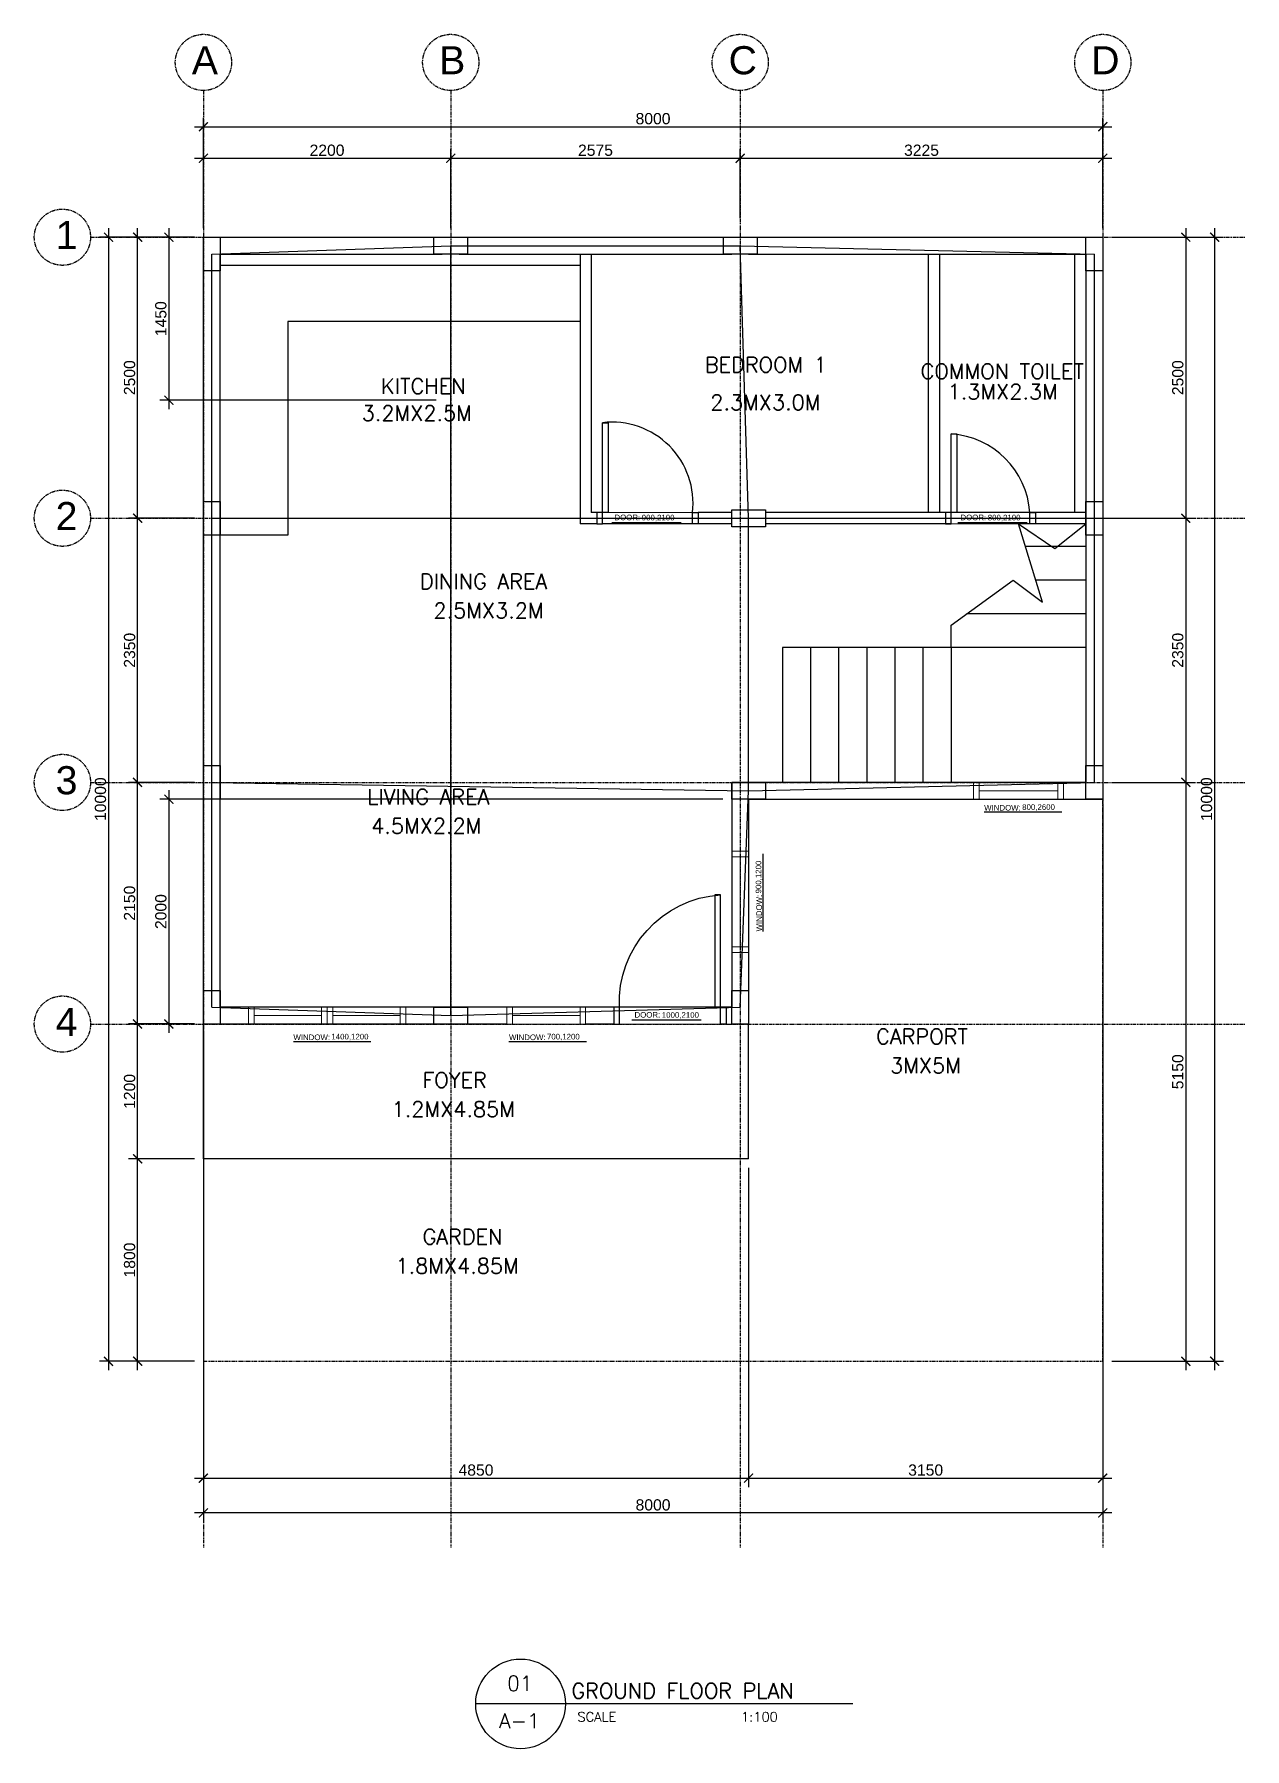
# Model space of a CAD drawing. Header units: millimetres. Extents: x 1149 to 11916, y 873 to 16126.
import ezdxf

# ---------------------------------------------------------------- set-up
doc = ezdxf.new("R2010")
doc.units = ezdxf.units.MM
doc.linetypes.add('PHANTOM', pattern=[63.5, 31.75, -6.35, 6.35, -6.35, 6.35, -6.35])
for name, color, linetype in [('ANNO-TEXTS', 7, 'Continuous'), ('COLUMN', 1, 'Continuous'), ('DOOR-SWING', 8, 'Continuous'), ('FLOOR-REF-OLD', 8, 'Continuous'), ('P-BG', 7, 'Continuous'), ('STAIR', 3, 'Continuous'), ('WALL', 7, 'Continuous')]:
    doc.layers.add(name, color=color, linetype=linetype)
for name, color, linetype, lineweight in [('DOOR', 7, 'Continuous', 9), ('FLOOR', 7, 'Continuous', 5), ('WINDOW', 7, 'Continuous', 9)]:
    doc.layers.add(name, color=color, linetype=linetype, lineweight=lineweight)
doc.styles.add('ROMANS', font='romans.shx', dxfattribs={"width": 0.8})
doc.styles.add('SIMPLEX', font='simplex.shx', dxfattribs={"width": 0.9, "height": 0.7})
doc.styles.get("Standard").update_dxf_attribs({"font": 'arial.ttf'})
doc.dimstyles.new('2', dxfattribs={"dimtxt": 100, "dimasz": 80, "dimexe": 80, "dimexo": 80, "dimgap": 20, "dimtad": 1, "dimdec": 0, "dimtxsty": 'Standard', "dimblk": 'ARCHTICK', "dimcen": 2.5, "dimdle": 80, "dimclrd": 253, "dimclre": 253, "dimclrt": 1, "dimazin": 3, "dimtfac": 1, "dimtdec": 0, "dimtmove": 0, "dimatfit": 3})

# ---------------------------------------------------------------- blocks, each defined once
blk = doc.blocks.new('_ArchTick')
at = {"color": 0, "linetype": 'ByBlock', "const_width": 0.15}
blk.add_lwpolyline([(-0.5, -0.5), (0.5, 0.5)], dxfattribs=at)
blk = doc.blocks.new('*D26')
at = {"color": 253, "lineweight": -2, "transparency": 16777216}
for p, q in [((2573, 15304), (10733, 15304)), ((2653, 14401), (2653, 15384)), ((10653, 14401), (10653, 15384))]:
    blk.add_line(p, q, dxfattribs=at)
at = {"layer": 'Defpoints', "color": 0, "transparency": 16777216}
for p in [(10653, 15304), (2653, 14321), (10653, 14321)]:
    blk.add_point(p, dxfattribs=at)
at = {"color": 253, "lineweight": -2, "transparency": 16777216, "xscale": 80, "yscale": 80, "zscale": 80, "rotation": 180}
blk.add_blockref('_ArchTick', (2653, 15304), dxfattribs=at)
at = {"color": 253, "lineweight": -2, "transparency": 16777216, "xscale": 80, "yscale": 80, "zscale": 80}
blk.add_blockref('_ArchTick', (10653, 15304), dxfattribs=at)
at = {"color": 1, "transparency": 16777216, "insert": (6653, 15375), "char_height": 100, "attachment_point": 5}
blk.add_mtext('\\A1;8000', dxfattribs=at)
blk = doc.blocks.new('*D24')
at = {"color": 253, "lineweight": -2, "transparency": 16777216}
for p, q in [((2653, 14401), (2653, 15103)), ((4853, 14401), (4853, 15103)), ((2573, 15023), (4933, 15023))]:
    blk.add_line(p, q, dxfattribs=at)
at = {"layer": 'Defpoints', "color": 0, "transparency": 16777216}
for p in [(4853, 15023), (2653, 14321), (4853, 14321)]:
    blk.add_point(p, dxfattribs=at)
at = {"color": 253, "lineweight": -2, "transparency": 16777216, "xscale": 80, "yscale": 80, "zscale": 80, "rotation": 180}
blk.add_blockref('_ArchTick', (2653, 15023), dxfattribs=at)
at = {"color": 253, "lineweight": -2, "transparency": 16777216, "xscale": 80, "yscale": 80, "zscale": 80}
blk.add_blockref('_ArchTick', (4853, 15023), dxfattribs=at)
at = {"color": 1, "transparency": 16777216, "insert": (3753, 15094), "char_height": 100, "attachment_point": 5}
blk.add_mtext('\\A1;2200', dxfattribs=at)
blk = doc.blocks.new('*D27')
at = {"color": 253, "lineweight": -2, "transparency": 16777216}
for p, q in [((4853, 14401), (4853, 15103)), ((7428, 14491), (7428, 15103)), ((4773, 15023), (7508, 15023))]:
    blk.add_line(p, q, dxfattribs=at)
at = {"layer": 'Defpoints', "color": 0, "transparency": 16777216}
for p in [(7428, 15023), (7428, 14411), (4853, 14321)]:
    blk.add_point(p, dxfattribs=at)
at = {"color": 253, "lineweight": -2, "transparency": 16777216, "xscale": 80, "yscale": 80, "zscale": 80, "rotation": 180}
blk.add_blockref('_ArchTick', (4853, 15023), dxfattribs=at)
at = {"color": 253, "lineweight": -2, "transparency": 16777216, "xscale": 80, "yscale": 80, "zscale": 80}
blk.add_blockref('_ArchTick', (7428, 15023), dxfattribs=at)
at = {"color": 1, "transparency": 16777216, "insert": (6141, 15094), "char_height": 100, "attachment_point": 5}
blk.add_mtext('\\A1;2575', dxfattribs=at)
blk = doc.blocks.new('*D28')
at = {"color": 253, "lineweight": -2, "transparency": 16777216}
for p, q in [((7428, 14491), (7428, 15103)), ((10653, 14503), (10653, 15103)), ((7348, 15023), (10733, 15023))]:
    blk.add_line(p, q, dxfattribs=at)
at = {"layer": 'Defpoints', "color": 0, "transparency": 16777216}
for p in [(10653, 15023), (7428, 14411), (10653, 14423)]:
    blk.add_point(p, dxfattribs=at)
at = {"color": 253, "lineweight": -2, "transparency": 16777216, "xscale": 80, "yscale": 80, "zscale": 80, "rotation": 180}
blk.add_blockref('_ArchTick', (7428, 15023), dxfattribs=at)
at = {"color": 253, "lineweight": -2, "transparency": 16777216, "xscale": 80, "yscale": 80, "zscale": 80}
blk.add_blockref('_ArchTick', (10653, 15023), dxfattribs=at)
at = {"color": 1, "transparency": 16777216, "insert": (9041, 15094), "char_height": 100, "attachment_point": 5}
blk.add_mtext('\\A1;3225', dxfattribs=at)
blk = doc.blocks.new('*D29')
at = {"color": 253, "lineweight": -2, "transparency": 16777216}
for p, q in [((1809, 14401), (1809, 4241)), ((2573, 14321), (1729, 14321)), ((2573, 4321), (1729, 4321))]:
    blk.add_line(p, q, dxfattribs=at)
at = {"layer": 'Defpoints', "color": 0, "transparency": 16777216}
for p in [(2653, 14321), (1809, 4321), (2653, 4321)]:
    blk.add_point(p, dxfattribs=at)
at = {"color": 253, "lineweight": -2, "transparency": 16777216, "xscale": 80, "yscale": 80, "zscale": 80}
for p, rotation in [((1809, 14321), 90), ((1809, 4321), 270)]:
    blk.add_blockref('_ArchTick', p, dxfattribs=dict(at, rotation=rotation))
at = {"color": 1, "transparency": 16777216, "insert": (1738, 9321), "char_height": 100, "attachment_point": 5, "rotation": 90}
blk.add_mtext('\\A1;10000', dxfattribs=at)
blk = doc.blocks.new('*D30')
at = {"color": 253, "lineweight": -2, "transparency": 16777216}
for p, q in [((2573, 6121), (1988, 6121)), ((2068, 4241), (2068, 6201)), ((2573, 4321), (1988, 4321))]:
    blk.add_line(p, q, dxfattribs=at)
at = {"layer": 'Defpoints', "color": 0, "transparency": 16777216}
for p in [(2068, 6121), (2653, 6121), (2653, 4321)]:
    blk.add_point(p, dxfattribs=at)
at = {"color": 253, "lineweight": -2, "transparency": 16777216, "xscale": 80, "yscale": 80, "zscale": 80}
for p, rotation in [((2068, 6121), 90), ((2068, 4321), 270)]:
    blk.add_blockref('_ArchTick', p, dxfattribs=dict(at, rotation=rotation))
at = {"color": 1, "transparency": 16777216, "insert": (1997, 5221), "char_height": 100, "attachment_point": 5, "rotation": 90}
blk.add_mtext('\\A1;1800', dxfattribs=at)
blk = doc.blocks.new('*D31')
at = {"color": 253, "lineweight": -2, "transparency": 16777216}
for p, q in [((2068, 6041), (2068, 7401)), ((2573, 7321), (1988, 7321)), ((2573, 6121), (1988, 6121))]:
    blk.add_line(p, q, dxfattribs=at)
at = {"layer": 'Defpoints', "color": 0, "transparency": 16777216}
for p in [(2068, 7321), (2653, 7321), (2653, 6121)]:
    blk.add_point(p, dxfattribs=at)
at = {"color": 253, "lineweight": -2, "transparency": 16777216, "xscale": 80, "yscale": 80, "zscale": 80}
for p, rotation in [((2068, 7321), 90), ((2068, 6121), 270)]:
    blk.add_blockref('_ArchTick', p, dxfattribs=dict(at, rotation=rotation))
at = {"color": 1, "transparency": 16777216, "insert": (1997, 6721), "char_height": 100, "attachment_point": 5, "rotation": 90}
blk.add_mtext('\\A1;1200', dxfattribs=at)
blk = doc.blocks.new('*D32')
at = {"color": 253, "lineweight": -2, "transparency": 16777216}
for p, q in [((2573, 9471), (1988, 9471)), ((2068, 7241), (2068, 9551)), ((2573, 7321), (1988, 7321))]:
    blk.add_line(p, q, dxfattribs=at)
at = {"layer": 'Defpoints', "color": 0, "transparency": 16777216}
for p in [(2068, 9471), (2653, 9471), (2653, 7321)]:
    blk.add_point(p, dxfattribs=at)
at = {"color": 253, "lineweight": -2, "transparency": 16777216, "xscale": 80, "yscale": 80, "zscale": 80}
for p, rotation in [((2068, 9471), 90), ((2068, 7321), 270)]:
    blk.add_blockref('_ArchTick', p, dxfattribs=dict(at, rotation=rotation))
at = {"color": 1, "transparency": 16777216, "insert": (1997, 8396), "char_height": 100, "attachment_point": 5, "rotation": 90}
blk.add_mtext('\\A1;2150', dxfattribs=at)
blk = doc.blocks.new('*D33')
at = {"color": 253, "lineweight": -2, "transparency": 16777216}
for p, q in [((2068, 9391), (2068, 11901)), ((2573, 11821), (1988, 11821)), ((2573, 9471), (1988, 9471))]:
    blk.add_line(p, q, dxfattribs=at)
at = {"layer": 'Defpoints', "color": 0, "transparency": 16777216}
for p in [(2068, 11821), (2653, 11821), (2653, 9471)]:
    blk.add_point(p, dxfattribs=at)
at = {"color": 253, "lineweight": -2, "transparency": 16777216, "xscale": 80, "yscale": 80, "zscale": 80}
for p, rotation in [((2068, 11821), 90), ((2068, 9471), 270)]:
    blk.add_blockref('_ArchTick', p, dxfattribs=dict(at, rotation=rotation))
at = {"color": 1, "transparency": 16777216, "insert": (1997, 10646), "char_height": 100, "attachment_point": 5, "rotation": 90}
blk.add_mtext('\\A1;2350', dxfattribs=at)
blk = doc.blocks.new('*D34')
at = {"color": 253, "lineweight": -2, "transparency": 16777216}
for p, q in [((2068, 11741), (2068, 14401)), ((2573, 14321), (1988, 14321)), ((2573, 11821), (1988, 11821))]:
    blk.add_line(p, q, dxfattribs=at)
at = {"layer": 'Defpoints', "color": 0, "transparency": 16777216}
for p in [(2068, 14321), (2653, 14321), (2653, 11821)]:
    blk.add_point(p, dxfattribs=at)
at = {"color": 253, "lineweight": -2, "transparency": 16777216, "xscale": 80, "yscale": 80, "zscale": 80}
for p, rotation in [((2068, 14321), 90), ((2068, 11821), 270)]:
    blk.add_blockref('_ArchTick', p, dxfattribs=dict(at, rotation=rotation))
at = {"color": 1, "transparency": 16777216, "insert": (1997, 13071), "char_height": 100, "attachment_point": 5, "rotation": 90}
blk.add_mtext('\\A1;2500', dxfattribs=at)
blk = doc.blocks.new('*D25')
at = {"color": 253, "lineweight": -2, "transparency": 16777216}
for p, q in [((2346, 14401), (2346, 12791)), ((2573, 14321), (2266, 14321)), ((4723, 12871), (2266, 12871))]:
    blk.add_line(p, q, dxfattribs=at)
at = {"layer": 'Defpoints', "color": 0, "transparency": 16777216}
for p in [(2653, 14321), (2346, 12871), (4803, 12871)]:
    blk.add_point(p, dxfattribs=at)
at = {"color": 253, "lineweight": -2, "transparency": 16777216, "xscale": 80, "yscale": 80, "zscale": 80}
for p, rotation in [((2346, 14321), 90), ((2346, 12871), 270)]:
    blk.add_blockref('_ArchTick', p, dxfattribs=dict(at, rotation=rotation))
at = {"color": 1, "transparency": 16777216, "insert": (2275, 13596), "char_height": 100, "attachment_point": 5, "rotation": 90}
blk.add_mtext('\\A1;1450', dxfattribs=at)
blk = doc.blocks.new('*D35')
at = {"color": 253, "lineweight": -2, "transparency": 16777216}
for p, q in [((7273, 9321), (2266, 9321)), ((2346, 9401), (2346, 7241)), ((2573, 7321), (2266, 7321))]:
    blk.add_line(p, q, dxfattribs=at)
at = {"layer": 'Defpoints', "color": 0, "transparency": 16777216}
for p in [(7353, 9321), (2346, 7321), (2653, 7321)]:
    blk.add_point(p, dxfattribs=at)
at = {"color": 253, "lineweight": -2, "transparency": 16777216, "xscale": 80, "yscale": 80, "zscale": 80}
for p, rotation in [((2346, 9321), 90), ((2346, 7321), 270)]:
    blk.add_blockref('_ArchTick', p, dxfattribs=dict(at, rotation=rotation))
at = {"color": 1, "transparency": 16777216, "insert": (2275, 8321), "char_height": 100, "attachment_point": 5, "rotation": 90}
blk.add_mtext('\\A1;2000', dxfattribs=at)
blk = doc.blocks.new('*D36')
at = {"color": 253, "lineweight": -2, "transparency": 16777216}
for p, q in [((2653, 6041), (2653, 3201)), ((7503, 6041), (7503, 3201)), ((2573, 3281), (7583, 3281))]:
    blk.add_line(p, q, dxfattribs=at)
at = {"layer": 'Defpoints', "color": 0, "transparency": 16777216}
for p in [(2653, 6121), (7503, 6121), (7503, 3281)]:
    blk.add_point(p, dxfattribs=at)
at = {"color": 253, "lineweight": -2, "transparency": 16777216, "xscale": 80, "yscale": 80, "zscale": 80, "rotation": 180}
blk.add_blockref('_ArchTick', (2653, 3281), dxfattribs=at)
at = {"color": 253, "lineweight": -2, "transparency": 16777216, "xscale": 80, "yscale": 80, "zscale": 80}
blk.add_blockref('_ArchTick', (7503, 3281), dxfattribs=at)
at = {"color": 1, "transparency": 16777216, "insert": (5078, 3352), "char_height": 100, "attachment_point": 5}
blk.add_mtext('\\A1;4850', dxfattribs=at)
blk = doc.blocks.new('*D37')
at = {"color": 253, "lineweight": -2, "transparency": 16777216}
for p, q in [((10653, 9241), (10653, 3201)), ((7503, 6041), (7503, 3201)), ((7423, 3281), (10733, 3281))]:
    blk.add_line(p, q, dxfattribs=at)
at = {"layer": 'Defpoints', "color": 0, "transparency": 16777216}
for p in [(10653, 9321), (7503, 6121), (10653, 3281)]:
    blk.add_point(p, dxfattribs=at)
at = {"color": 253, "lineweight": -2, "transparency": 16777216, "xscale": 80, "yscale": 80, "zscale": 80, "rotation": 180}
blk.add_blockref('_ArchTick', (7503, 3281), dxfattribs=at)
at = {"color": 253, "lineweight": -2, "transparency": 16777216, "xscale": 80, "yscale": 80, "zscale": 80}
blk.add_blockref('_ArchTick', (10653, 3281), dxfattribs=at)
at = {"color": 1, "transparency": 16777216, "insert": (9078, 3352), "char_height": 100, "attachment_point": 5}
blk.add_mtext('\\A1;3150', dxfattribs=at)
blk = doc.blocks.new('*D38')
at = {"color": 253, "lineweight": -2, "transparency": 16777216}
for p, q in [((10653, 9241), (10653, 2891)), ((2653, 7241), (2653, 2891)), ((10733, 2971), (2573, 2971))]:
    blk.add_line(p, q, dxfattribs=at)
at = {"layer": 'Defpoints', "color": 0, "transparency": 16777216}
for p in [(10653, 9321), (2653, 7321), (2653, 2971)]:
    blk.add_point(p, dxfattribs=at)
at = {"color": 253, "lineweight": -2, "transparency": 16777216, "xscale": 80, "yscale": 80, "zscale": 80, "rotation": 180}
blk.add_blockref('_ArchTick', (2653, 2971), dxfattribs=at)
at = {"color": 253, "lineweight": -2, "transparency": 16777216, "xscale": 80, "yscale": 80, "zscale": 80}
blk.add_blockref('_ArchTick', (10653, 2971), dxfattribs=at)
at = {"color": 1, "transparency": 16777216, "insert": (6653, 3042), "char_height": 100, "attachment_point": 5}
blk.add_mtext('\\A1;8000', dxfattribs=at)
blk = doc.blocks.new('*D39')
at = {"color": 253, "lineweight": -2, "transparency": 16777216}
for p, q in [((11648, 14401), (11648, 4241)), ((10733, 14321), (11728, 14321)), ((10733, 4321), (11728, 4321))]:
    blk.add_line(p, q, dxfattribs=at)
at = {"layer": 'Defpoints', "color": 0, "transparency": 16777216}
for p in [(10653, 14321), (10653, 4321), (11648, 4321)]:
    blk.add_point(p, dxfattribs=at)
at = {"color": 253, "lineweight": -2, "transparency": 16777216, "xscale": 80, "yscale": 80, "zscale": 80}
for p, rotation in [((11648, 14321), 90), ((11648, 4321), 270)]:
    blk.add_blockref('_ArchTick', p, dxfattribs=dict(at, rotation=rotation))
at = {"color": 1, "transparency": 16777216, "insert": (11577, 9321), "char_height": 100, "attachment_point": 5, "rotation": 90}
blk.add_mtext('\\A1;10000', dxfattribs=at)
blk = doc.blocks.new('*D40')
at = {"color": 253, "lineweight": -2, "transparency": 16777216}
for p, q in [((11392, 14401), (11392, 11741)), ((10733, 14321), (11472, 14321)), ((10733, 11821), (11472, 11821))]:
    blk.add_line(p, q, dxfattribs=at)
at = {"layer": 'Defpoints', "color": 0, "transparency": 16777216}
for p in [(10653, 14321), (10653, 11821), (11392, 11821)]:
    blk.add_point(p, dxfattribs=at)
at = {"color": 253, "lineweight": -2, "transparency": 16777216, "xscale": 80, "yscale": 80, "zscale": 80}
for p, rotation in [((11392, 14321), 90), ((11392, 11821), 270)]:
    blk.add_blockref('_ArchTick', p, dxfattribs=dict(at, rotation=rotation))
at = {"color": 1, "transparency": 16777216, "insert": (11321, 13071), "char_height": 100, "attachment_point": 5, "rotation": 90}
blk.add_mtext('\\A1;2500', dxfattribs=at)
blk = doc.blocks.new('*D41')
at = {"color": 253, "lineweight": -2, "transparency": 16777216}
for p, q in [((11392, 11901), (11392, 9391)), ((10733, 11821), (11472, 11821)), ((10733, 9471), (11472, 9471))]:
    blk.add_line(p, q, dxfattribs=at)
at = {"layer": 'Defpoints', "color": 0, "transparency": 16777216}
for p in [(10653, 11821), (10653, 9471), (11392, 9471)]:
    blk.add_point(p, dxfattribs=at)
at = {"color": 253, "lineweight": -2, "transparency": 16777216, "xscale": 80, "yscale": 80, "zscale": 80}
for p, rotation in [((11392, 11821), 90), ((11392, 9471), 270)]:
    blk.add_blockref('_ArchTick', p, dxfattribs=dict(at, rotation=rotation))
at = {"color": 1, "transparency": 16777216, "insert": (11321, 10646), "char_height": 100, "attachment_point": 5, "rotation": 90}
blk.add_mtext('\\A1;2350', dxfattribs=at)
blk = doc.blocks.new('*D42')
at = {"color": 253, "lineweight": -2, "transparency": 16777216}
for p, q in [((10733, 9471), (11472, 9471)), ((11392, 9551), (11392, 4241)), ((10733, 4321), (11472, 4321))]:
    blk.add_line(p, q, dxfattribs=at)
at = {"layer": 'Defpoints', "color": 0, "transparency": 16777216}
for p in [(10653, 9471), (10653, 4321), (11392, 4321)]:
    blk.add_point(p, dxfattribs=at)
at = {"color": 253, "lineweight": -2, "transparency": 16777216, "xscale": 80, "yscale": 80, "zscale": 80}
for p, rotation in [((11392, 9471), 90), ((11392, 4321), 270)]:
    blk.add_blockref('_ArchTick', p, dxfattribs=dict(at, rotation=rotation))
at = {"color": 1, "transparency": 16777216, "insert": (11321, 6896), "char_height": 100, "attachment_point": 5, "rotation": 90}
blk.add_mtext('\\A1;5150', dxfattribs=at)
blk = doc.blocks.new('DOOR ATTRIBUTE')
blk.add_line((0, 0), (1232, 0))
for tag, p in [('DOOR:', (48, 39)), ('1000,2100', (534, 36))]:
    blk.add_attdef(tag, p, '', height=100)
blk = doc.blocks.new('WINDOW')
blk.add_line((0, 0), (690, 0))
for tag, p in [('WINDOW:', (0, 11)), ('1200,1200', (338, 17))]:
    blk.add_attdef(tag, p, '', height=50)

msp = doc.modelspace()

# ---------------------------------------------------------------- linework, layer by layer
at = {"color": 9, "linetype": 'PHANTOM'}
for p, q in [((2653.4, 15626.1), (2653.4, 2664.6)), ((4853.4, 15626.1), (4853.4, 2664.6)), ((7428.4, 15626.1), (7428.4, 2664.6)), ((10653.4, 15626.1), (10653.4, 2664.6)), ((1649.1, 14320.5), (11915.9, 14320.5)), ((1649.1, 11820.5), (11915.9, 11820.5)), ((1649.1, 9470.5), (11915.9, 9470.5)), ((1649.1, 7320.5), (11915.9, 7320.5))]:
    msp.add_line(p, q, dxfattribs=at)
for p, q in [((10403.9, 11870.5), (10403.9, 14170.5)), ((6003.9, 13570.5), (3403.4, 13570.5)), ((3403.4, 13570.5), (3403.4, 11670.5)), ((10003.9, 11870.5), (9353.9, 11870.5)), ((3403.4, 11670.5), (2803.4, 11670.5)), ((7303.4, 7470.5), (6353.4, 7470.5))]:
    msp.add_line(p, q)
at = {"color": 8, "linetype": 'PHANTOM'}
msp.add_lwpolyline([(2653.4, 7320.5), (2653.4, 4320.5), (10653.4, 4320.5), (10653.4, 9320.5)], dxfattribs=at)
at = {"color": 9, "linetype": 'PHANTOM'}
for centre in [(2653.4, 15876.1), (4853.4, 15876.1), (7428.4, 15876.1), (10653.4, 15876.1), (1399.1, 14320.5), (1399.1, 11820.5), (1399.1, 9470.5), (1399.1, 7320.5)]:
    msp.add_circle(centre, 250, dxfattribs=at)
at = {"layer": 'BEAM'}
for p, q in [((2728.4, 14170.5), (4853.4, 14245.5)), ((4853.4, 14245.5), (7428.4, 14245.5)), ((4853.4, 7395.5), (4853.4, 14245.5)), ((7428.4, 14245.5), (10578.4, 14170.5)), ((7503.4, 11820.5), (7428.4, 14245.5)), ((2728.4, 11820.5), (2728.4, 14170.5)), ((10578.4, 11820.5), (10578.4, 14170.5)), ((2728.4, 11820.5), (7503.4, 11820.5)), ((2728.4, 9470.5), (2728.4, 11820.5)), ((7503.4, 11820.5), (10578.4, 11820.5)), ((7503.4, 9395.5), (7503.4, 11820.5)), ((10578.4, 9470.5), (10578.4, 11820.5)), ((2728.4, 9470.5), (7503.4, 9395.5)), ((2728.4, 7470.5), (2728.4, 9470.5)), ((7503.4, 9395.5), (10578.4, 9470.5)), ((7428.4, 7470.5), (7503.4, 9395.5)), ((2728.4, 7470.5), (4853.4, 7395.5)), ((4853.4, 7395.5), (7428.4, 7470.5))]:
    msp.add_line(p, q, dxfattribs=at)
at = {"layer": 'CANTBEAM'}
msp.add_line((10578.4, 11820.5), (11478.4, 11820.5), dxfattribs=at)
at = {"layer": 'COLUMN'}
msp.add_line((7503.4, 7320.5), (7353.4, 7320.5), dxfattribs=at)
for points in [[(2653.4, 14320.5), (2803.4, 14320.5), (2803.4, 14020.5), (2653.4, 14020.5)], [(5003.4, 14320.5), (5003.4, 14170.5), (4703.4, 14170.5), (4703.4, 14320.5)], [(7578.4, 14320.5), (7578.4, 14170.5), (7278.4, 14170.5), (7278.4, 14320.5)], [(10503.4, 14320.5), (10653.4, 14320.5), (10653.4, 14020.5), (10503.4, 14020.5)], [(2653.4, 11970.5), (2803.4, 11970.5), (2803.4, 11670.5), (2653.4, 11670.5)], [(10503.4, 11970.5), (10653.4, 11970.5), (10653.4, 11670.5), (10503.4, 11670.5)], [(7353.4, 11745.5), (7353.4, 11895.5), (7653.4, 11895.5), (7653.4, 11745.5)], [(2653.4, 9620.5), (2803.4, 9620.5), (2803.4, 9320.5), (2653.4, 9320.5)], [(10503.4, 9620.5), (10653.4, 9620.5), (10653.4, 9320.5), (10503.4, 9320.5)], [(7653.4, 9470.5), (7653.4, 9320.5), (7353.4, 9320.5), (7353.4, 9470.5)], [(2653.4, 7620.5), (2803.4, 7620.5), (2803.4, 7320.5), (2653.4, 7320.5)], [(7353.4, 7620.5), (7503.4, 7620.5), (7503.4, 7320.5), (7353.4, 7320.5)], [(4703.4, 7320.5), (4703.4, 7470.5), (5003.4, 7470.5), (5003.4, 7320.5)]]:
    msp.add_lwpolyline(points, close=True, dxfattribs=at)
at = {"layer": 'DOOR'}
for points in [[(6153.9, 11770.5), (7053.9, 11770.5), (7053.9, 11870.5), (6153.9, 11870.5)], [(9253.9, 11770.5), (10053.9, 11770.5), (10053.9, 11870.5), (9253.9, 11870.5)], [(6303.4, 7320.5), (7303.4, 7320.5), (7303.4, 7470.5), (6303.4, 7470.5)]]:
    msp.add_lwpolyline(points, close=True, dxfattribs=at)
at = {"layer": 'DOOR-SWING'}
for points in [[(7003.9, 11870.5), (7053.9, 11870.5), (7053.9, 11770.5), (7003.9, 11770.5), (7003.9, 11870.5, 0.4849273), (6203.9, 12670.5), (6253.9, 12670.5), (6253.9, 11870.5), (6203.9, 11870.5), (6153.9, 11870.5), (6153.9, 11770.5), (6203.9, 11770.5), (6203.9, 11870.5), (6203.9, 12670.5)], [(10003.9, 11870.5), (10053.9, 11870.5), (10053.9, 11770.5), (10003.9, 11770.5), (10003.9, 11870.5, 0.3772928), (9303.9, 12570.5), (9353.9, 12570.5), (9353.9, 11870.5), (9303.9, 11870.5), (9253.9, 11870.5), (9253.9, 11770.5), (9303.9, 11770.5), (9303.9, 11870.5), (9303.9, 12570.5)], [(6353.4, 7470.5), (6303.4, 7470.5), (6303.4, 7320.5), (6353.4, 7320.5), (6353.4, 7470.5, -0.4077954), (7253.4, 8470.5), (7203.4, 8470.5), (7203.4, 7470.5), (7253.4, 7470.5), (7303.4, 7470.5), (7303.4, 7320.5), (7253.4, 7320.5), (7253.4, 7470.5), (7253.4, 8470.5)]]:
    msp.add_lwpolyline(points, format="xyb", dxfattribs=at)
at = {"layer": 'FLOOR'}
msp.add_lwpolyline([(2653.4, 7320.5), (2653.4, 14320.5), (10653.4, 14320.5), (10653.4, 9320.5), (7503.4, 9320.5), (7503.4, 7320.5)], close=True, dxfattribs=at)
at = {"layer": 'FLOOR-REF-OLD'}
for p, q in [((6003.9, 14070.5), (2803.4, 14070.5)), ((7003.9, 11770.5), (6203.9, 11770.5)), ((7353.4, 7470.5), (2803.4, 7470.5)), ((2653.4, 6120.5), (2653.4, 7320.5)), ((7503.4, 6120.5), (7503.4, 7320.5)), ((7503.4, 6120.5), (2653.4, 6120.5))]:
    msp.add_line(p, q, dxfattribs=at)
at = {"layer": 'P-BG', "color": 1, "linetype": 'Continuous'}
msp.add_line((8430.9, 1272.4), (5075.9, 1272.4), dxfattribs=at)
msp.add_circle((5474.8, 1272.4), 398.9, dxfattribs=at)
msp.add_circle((5474.8, 1272.4), 398.9, dxfattribs=at)
at = {"layer": 'STAIR'}
for p, q in [((10503.4, 11570.5), (9964.9, 11570.5)), ((10503.4, 11270.5), (10057, 11270.5)), ((9303.4, 10670.5), (9303.4, 10870.5)), ((10503.4, 10970.5), (9441.9, 10970.5)), ((10503.4, 10670.5), (7803.4, 10670.5)), ((7803.4, 10670.5), (7803.4, 9470.5)), ((8053.4, 10670.5), (8053.4, 9470.5)), ((8303.4, 10670.5), (8303.4, 9470.5)), ((8553.4, 10670.5), (8553.4, 9470.5)), ((8803.4, 10670.5), (8803.4, 9470.5)), ((9053.4, 10670.5), (9053.4, 9470.5)), ((9303.4, 10670.5), (9303.4, 9470.5))]:
    msp.add_line(p, q, dxfattribs=at)
msp.add_lwpolyline([(9303.4, 10870.5), (9857.1, 11270.4), (10117.2, 11074.7), (9903.4, 11770.5), (10228.2, 11550.7), (10503.4, 11770.5)], dxfattribs=at)
at = {"layer": 'WALL'}
for p, q in [((6003.9, 14170.5), (6003.9, 11770.5)), ((6103.9, 14170.5), (6103.9, 11870.5)), ((9103.9, 11870.5), (9103.9, 14170.5)), ((9203.9, 11870.5), (9203.9, 14170.5)), ((6153.9, 11770.5), (6003.9, 11770.5)), ((6153.9, 11870.5), (6103.9, 11870.5)), ((7353.4, 11870.5), (7053.9, 11870.5)), ((7353.4, 11770.5), (7053.9, 11770.5)), ((10503.4, 11870.5), (7653.4, 11870.5)), ((9303.9, 11770.5), (7653.4, 11770.5)), ((10503.4, 11770.5), (9903.4, 11770.5)), ((7503.4, 9320.5), (10653.4, 9320.5)), ((7503.4, 9320.5), (7503.4, 7320.5)), ((5353.4, 7320.5), (2653.4, 7320.5)), ((6303.4, 7320.5), (6053.4, 7320.5)), ((7303.4, 7320.5), (7353.4, 7320.5))]:
    msp.add_line(p, q, dxfattribs=at)
for points in [[(2653.4, 7320.5), (2653.4, 14320.5), (10653.4, 14320.5), (10653.4, 9320.5)], [(5353.4, 7470.5), (2803.4, 7470.5), (2803.4, 14170.5), (4778.4, 14170.5)], [(4928.4, 14170.5), (7353.4, 14170.5)], [(7503.4, 14170.5), (10503.4, 14170.5), (10503.4, 9470.5), (7353.4, 9470.5), (7353.4, 7470.5), (7303.4, 7470.5)], [(6303.4, 7470.5), (6053.4, 7470.5)]]:
    msp.add_lwpolyline(points, dxfattribs=at)
at = {"layer": 'WINDOW'}
for p, q in [((9553.4, 9470.5), (9553.4, 9320.5)), ((10253.4, 9470.5), (10253.4, 9320.5)), ((10253.4, 9395.5), (9553.4, 9395.5)), ((7353.4, 8808.5), (7503.4, 8808.5)), ((7428.4, 8808.5), (7428.4, 8008.5)), ((7353.4, 8008.5), (7503.4, 8008.5)), ((3103.4, 7470.5), (3103.4, 7320.5)), ((3703.4, 7395.5), (3103.4, 7395.5)), ((3703.4, 7470.5), (3703.4, 7320.5)), ((3803.4, 7470.5), (3803.4, 7320.5)), ((4403.4, 7395.5), (3803.4, 7395.5)), ((4403.4, 7470.5), (4403.4, 7320.5)), ((5403.4, 7470.5), (5403.4, 7320.5)), ((6003.4, 7395.5), (5403.4, 7395.5)), ((6003.4, 7470.5), (6003.4, 7320.5))]:
    msp.add_line(p, q, dxfattribs=at)
for points in [[(9503.4, 9320.5), (10303.4, 9320.5), (10303.4, 9470.5), (9503.4, 9470.5)], [(7503.4, 7958.5), (7503.4, 8858.5), (7353.4, 8858.5), (7353.4, 7958.5)], [(3053.4, 7320.5), (3753.4, 7320.5), (3753.4, 7470.5), (3053.4, 7470.5)], [(3753.4, 7320.5), (4453.4, 7320.5), (4453.4, 7470.5), (3753.4, 7470.5)], [(5353.4, 7320.5), (6053.4, 7320.5), (6053.4, 7470.5), (5353.4, 7470.5)]]:
    msp.add_lwpolyline(points, close=True, dxfattribs=at)

# ---------------------------------------------------------------- block references
at = {"xscale": 0.5, "yscale": 0.5, "zscale": 0.5}
for p, values in [((6285.7, 11783.3), {'1000,2100': '900,2100', 'DOOR:': 'DOOR:'}), ((9363.4, 11783.3), {'1000,2100': '800,2100', 'DOOR:': 'DOOR:'}), ((6464, 7358.3), {'1000,2100': '1000,2100', 'DOOR:': 'DOOR:'})]:
    msp.add_blockref('DOOR ATTRIBUTE', p, dxfattribs=at).add_auto_attribs(values)
for p, values in [((9598.4, 9208.8), {'1200,1200': '800,2600', 'WINDOW:': 'WINDOW:'}), ((3453.9, 7166.6), {'1200,1200': '1400,1200', 'WINDOW:': 'WINDOW:'}), ((5371.6, 7166.6), {'1200,1200': '700,1200', 'WINDOW:': 'WINDOW:'})]:
    msp.add_blockref('WINDOW', p).add_auto_attribs(values)
at = {"rotation": 90}
msp.add_blockref('WINDOW', (7632.5, 8144.8), dxfattribs=at).add_auto_attribs({'1200,1200': '900,1200', 'WINDOW:': 'WINDOW:'})

# ---------------------------------------------------------------- texts
at = {"color": 4, "style": 'ROMANS'}
for s, p in [('01', (5354.7, 1389.2)), ('A-1', (5282.2, 1055.3))]:
    msp.add_text(s, height=132.91, dxfattribs=at).set_placement(p)
at = {"color": 3, "style": 'ROMANS'}
msp.add_text('SCALE                 1:100', height=85.094, dxfattribs=at).set_placement((5980.3, 1114.6))
at = {"char_height": 250, "attachment_point": 1}
for s, insert in [('A', (2550.1, 16020.4)), ('B', (4750.1, 16020.4)), ('C', (7325.1, 16020.4)), ('D', (10550.1, 16020.4)), ('1', (1338.9, 14464.8)), ('2', (1338.9, 11964.8)), ('3', (1338.9, 9614.8)), ('4', (1338.9, 7464.8))]:
    msp.add_mtext_dynamic_manual_height_columns(s, width=227.272, gutter_width=6.25, heights=[0], dxfattribs=dict(at, insert=insert))
at = {"layer": 'ANNO-TEXTS', "linetype": 'Continuous', "style": 'SIMPLEX'}
for s, p in [('BEDROOM 1', (7113.9, 13118.2)), ('COMMON TOILET', (9032.9, 13059.6, 0)), ('KITCHEN', (4233.4, 12927.5)), ('1.3MX2.3M', (9273.3, 12878.6, 0)), ('3.2MX2.5M', (4061.7, 12687.5, 0)), ('2.3MX3.0M', (7162.1, 12783.1)), ('DINING AREA', (4580.1, 11190.7)), ('2.5MX3.2M', (4699.9, 10931.1)), ('LIVING AREA', (4111.6, 9274.8)), ('4.5MX2.2M', (4146.3, 9015.2)), ('CARPORT ', (8637, 7142.3)), ('3MX5M', (8762, 6882.7)), ('FOYER ', (4602.7, 6754.3)), ('1.2MX4.85M', (4328.1, 6494.7)), ('GARDEN', (4602.7, 5360.4)), ('1.8MX4.85M', (4361.9, 5100.8)), ('GROUND FLOOR PLAN', (5926.6, 1320.5))]:
    msp.add_text(s, height=136.15, dxfattribs=at).set_placement(p)

# ---------------------------------------------------------------- dimensions: what is measured, and where the dimension line sits
for base, p1, p2, picture, middle in [((10653.4, 15304.4), (2653.4, 14320.5), (10653.4, 14320.5), '*D26', (6653.4, 15375.4)), ((4853.4, 15022.7), (2653.4, 14320.5), (4853.4, 14320.5), '*D24', (3753.4, 15093.8)), ((2653.4, 2971.1), (10653.4, 9320.5), (2653.4, 7320.5), '*D38', (6653.4, 3042.2)), ((7503.4, 3280.8), (2653.4, 6120.5), (7503.4, 6120.5), '*D36', (5078.4, 3351.9))]:
    dim = msp.add_linear_dim(base=base, p1=p1, p2=p2, dimstyle='2')
    dim.commit()
    dim.dimension.update_dxf_attribs({"geometry": picture, "text_midpoint": middle})
for base, p1, p2, picture, middle in [((7428.4, 15022.7), (4853.4, 14320.5), (7428.4, 14410.7), '*D27', (6140.9, 15093.8)), ((10653.4, 15022.7), (7428.4, 14410.7), (10653.4, 14422.6), '*D28', (9040.9, 15093.8)), ((10653.4, 3280.8), (7503.4, 6120.5), (10653.4, 9320.5), '*D37', (9078.4, 3351.9))]:
    dim = msp.add_linear_dim(base=base, p1=p1, p2=p2, dimstyle='2', override={"dimtmove": 1})
    dim.commit()
    dim.dimension.update_dxf_attribs({"geometry": picture, "text_midpoint": middle})
for base, p1, p2, picture, middle in [((1809, 4320.5), (2653.4, 14320.5), (2653.4, 4320.5), '*D29', (1737.9, 9320.5)), ((2346.5, 12870.5), (2653.4, 14320.5), (4803.4, 12870.5), '*D25', (2275.4, 13595.5)), ((11647.7, 4320.5), (10653.4, 14320.5), (10653.4, 4320.5), '*D39', (11576.6, 9320.5)), ((11392.1, 11820.5), (10653.4, 14320.5), (10653.4, 11820.5), '*D40', (11321, 13070.5)), ((2068, 6120.5), (2653.4, 4320.5), (2653.4, 6120.5), '*D30', (1996.9, 5220.5))]:
    dim = msp.add_linear_dim(base=base, p1=p1, p2=p2, angle=90, dimstyle='2')
    dim.commit()
    dim.dimension.update_dxf_attribs({"geometry": picture, "text_midpoint": middle})
for base, p1, p2, picture, middle in [((2068, 14320.5), (2653.4, 11820.5), (2653.4, 14320.5), '*D34', (1996.9, 13070.5)), ((2068, 11820.5), (2653.4, 9470.5), (2653.4, 11820.5), '*D33', (1996.9, 10645.5)), ((11392.1, 9470.5), (10653.4, 11820.5), (10653.4, 9470.5), '*D41', (11321, 10645.5)), ((2068, 9470.5), (2653.4, 7320.5), (2653.4, 9470.5), '*D32', (1996.9, 8395.5)), ((11392.1, 4320.5), (10653.4, 9470.5), (10653.4, 4320.5), '*D42', (11321, 6895.5)), ((2346.5, 7320.5), (7353.4, 9320.5), (2653.4, 7320.5), '*D35', (2275.4, 8320.5)), ((2068, 7320.5), (2653.4, 6120.5), (2653.4, 7320.5), '*D31', (1996.9, 6720.5))]:
    dim = msp.add_linear_dim(base=base, p1=p1, p2=p2, angle=90, dimstyle='2', override={"dimtmove": 1})
    dim.commit()
    dim.dimension.update_dxf_attribs({"geometry": picture, "text_midpoint": middle})

doc.saveas('drawing.dxf')
